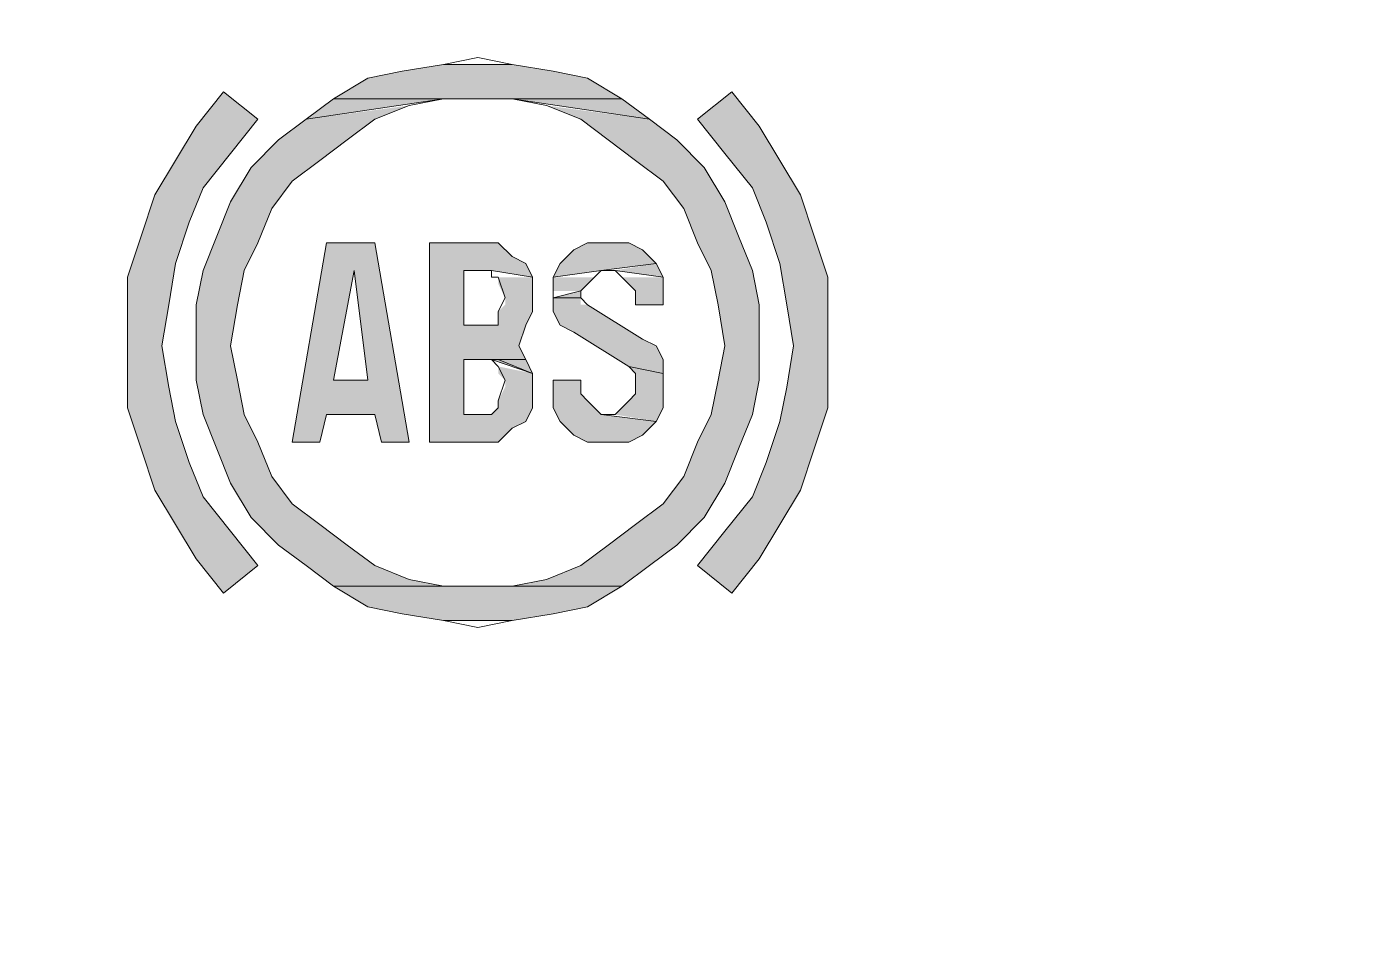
# Model space of a CAD drawing. Extents: x -871 to 2543, y 496 to 1402.
# Drawn here: x -647.57 to -631.47, y 898.94 to 910.02 of the extents above; entities that cross this region are included whole.
import ezdxf

# ---------------------------------------------------------------- set-up
doc = ezdxf.new("R2010")
doc.units = 0
doc.layers.get('0').update_dxf_attribs({"linetype": 'CONTINUOUS', "lineweight": 40})
doc.layers.add('1', color=7, linetype='CONTINUOUS')

msp = doc.modelspace()

# ---------------------------------------------------------------- hatches: boundary and pattern name
h = msp.add_hatch(color=2)
h.dxf.hatch_style = 2
h.paths.add_polyline_path([(-643.0577, 909.4895), (-643.4708, 909.4069), (-641.24, 909.4895)])
h = msp.add_hatch(color=2)
h.dxf.hatch_style = 2
h.paths.add_polyline_path([(-641.24, 909.4895), (-643.4708, 909.4069), (-640.8269, 909.4069)])
h = msp.add_hatch(color=2)
h.dxf.hatch_style = 2
h.paths.add_polyline_path([(-642.562, 909.5721), (-643.0577, 909.4895), (-641.7358, 909.5721)])
h = msp.add_hatch(color=2)
h.dxf.hatch_style = 2
h.paths.add_polyline_path([(-641.7358, 909.5721), (-643.0577, 909.4895), (-641.24, 909.4895)])
h = msp.add_hatch(color=2)
h.dxf.hatch_style = 2
h.paths.add_polyline_path([(-643.4708, 909.4069), (-643.8839, 909.159), (-640.8269, 909.4069)])
h = msp.add_hatch(color=2)
h.dxf.hatch_style = 2
h.paths.add_polyline_path([(-640.8269, 909.4069), (-643.8839, 909.159), (-640.4138, 909.159)])
h = msp.add_hatch(color=2)
h.dxf.hatch_style = 2
h.paths.add_polyline_path([(-645.2058, 909.2417), (-645.5363, 908.8286), (-644.7927, 908.9112)])
h = msp.add_hatch(color=2)
h.dxf.hatch_style = 2
h.paths.add_polyline_path([(-643.8839, 909.159), (-644.2144, 908.9112), (-642.562, 909.159)])
h = msp.add_hatch(color=2)
h.dxf.hatch_style = 2
h.paths.add_polyline_path([(-640.4138, 909.159), (-641.7358, 909.159), (-640.0834, 908.9112)])
h = msp.add_hatch(color=2)
h.dxf.hatch_style = 2
h.paths.add_polyline_path([(-639.0919, 909.2417), (-639.505, 908.9112), (-638.7614, 908.8286)])
h = msp.add_hatch(color=2)
h.dxf.hatch_style = 2
h.paths.add_polyline_path([(-642.9751, 909.0764), (-644.2144, 908.9112), (-643.3882, 908.9112)])
h = msp.add_hatch(color=2)
h.dxf.hatch_style = 2
h.paths.add_polyline_path([(-641.3227, 909.0764), (-640.9096, 908.9112), (-640.0834, 908.9112)])
h = msp.add_hatch(color=2)
h.dxf.hatch_style = 2
h.paths.add_polyline_path([(-645.5363, 908.8286), (-645.7841, 908.4155), (-645.1232, 908.4981)])
h = msp.add_hatch(color=2)
h.dxf.hatch_style = 2
h.paths.add_polyline_path([(-644.7927, 908.9112), (-645.5363, 908.8286), (-645.1232, 908.4981)])
h = msp.add_hatch(color=2)
h.dxf.hatch_style = 2
h.paths.add_polyline_path([(-644.2144, 908.9112), (-644.5448, 908.6633), (-643.3882, 908.9112)])
h = msp.add_hatch(color=2)
h.dxf.hatch_style = 2
h.paths.add_polyline_path([(-643.3882, 908.9112), (-644.5448, 908.6633), (-643.7186, 908.6633)])
h = msp.add_hatch(color=2)
h.dxf.hatch_style = 2
h.paths.add_polyline_path([(-640.0834, 908.9112), (-640.9096, 908.9112), (-639.7529, 908.6633)])
h = msp.add_hatch(color=2)
h.dxf.hatch_style = 2
h.paths.add_polyline_path([(-640.9096, 908.9112), (-640.5791, 908.6633), (-639.7529, 908.6633)])
h = msp.add_hatch(color=2)
h.dxf.hatch_style = 2
h.paths.add_polyline_path([(-639.505, 908.9112), (-639.1745, 908.4981), (-638.7614, 908.8286)])
h = msp.add_hatch(color=2)
h.dxf.hatch_style = 2
h.paths.add_polyline_path([(-638.7614, 908.8286), (-639.1745, 908.4981), (-638.5136, 908.4155)])
h = msp.add_hatch(color=2)
h.dxf.hatch_style = 2
h.paths.add_polyline_path([(-644.5448, 908.6633), (-644.8753, 908.3328), (-644.0491, 908.4155)])
h = msp.add_hatch(color=2)
h.dxf.hatch_style = 2
h.paths.add_polyline_path([(-643.7186, 908.6633), (-644.5448, 908.6633), (-644.0491, 908.4155)])
h = msp.add_hatch(color=2)
h.dxf.hatch_style = 2
h.paths.add_polyline_path([(-640.5791, 908.6633), (-640.2486, 908.4155), (-639.7529, 908.6633)])
h = msp.add_hatch(color=2)
h.dxf.hatch_style = 2
h.paths.add_polyline_path([(-639.7529, 908.6633), (-640.2486, 908.4155), (-639.4224, 908.3328)])
h = msp.add_hatch(color=2)
h.dxf.hatch_style = 2
h.paths.add_polyline_path([(-645.1232, 908.4981), (-645.7841, 908.4155), (-645.4537, 908.085)])
h = msp.add_hatch(color=2)
h.dxf.hatch_style = 2
h.paths.add_polyline_path([(-639.1745, 908.4981), (-638.8441, 908.085), (-638.5136, 908.4155)])
h = msp.add_hatch(color=2)
h.dxf.hatch_style = 2
h.paths.add_polyline_path([(-645.7841, 908.4155), (-646.032, 908.0024), (-645.4537, 908.085)])
h = msp.add_hatch(color=2)
h.dxf.hatch_style = 2
h.paths.add_polyline_path([(-644.8753, 908.3328), (-645.1232, 907.9197), (-644.3796, 908.1676)])
h = msp.add_hatch(color=2)
h.dxf.hatch_style = 2
h.paths.add_polyline_path([(-644.0491, 908.4155), (-644.8753, 908.3328), (-644.3796, 908.1676)])
h = msp.add_hatch(color=2)
h.dxf.hatch_style = 2
h.paths.add_polyline_path([(-640.2486, 908.4155), (-639.9181, 908.1676), (-639.4224, 908.3328)])
h = msp.add_hatch(color=2)
h.dxf.hatch_style = 2
h.paths.add_polyline_path([(-639.4224, 908.3328), (-639.9181, 908.1676), (-639.1745, 907.9197)])
h = msp.add_hatch(color=2)
h.dxf.hatch_style = 2
h.paths.add_polyline_path([(-638.5136, 908.4155), (-638.8441, 908.085), (-638.2657, 908.0024)])
h = msp.add_hatch(color=2)
h.dxf.hatch_style = 2
h.paths.add_polyline_path([(-644.3796, 908.1676), (-645.1232, 907.9197), (-644.6275, 907.8371)])
h = msp.add_hatch(color=2)
h.dxf.hatch_style = 2
h.paths.add_polyline_path([(-639.9181, 908.1676), (-639.6703, 907.8371), (-639.1745, 907.9197)])
h = msp.add_hatch(color=2)
h.dxf.hatch_style = 2
h.paths.add_polyline_path([(-646.032, 908.0024), (-646.1972, 907.5066), (-645.6189, 907.6719)])
h = msp.add_hatch(color=2)
h.dxf.hatch_style = 2
h.paths.add_polyline_path([(-645.4537, 908.085), (-646.032, 908.0024), (-645.6189, 907.6719)])
h = msp.add_hatch(color=2)
h.dxf.hatch_style = 2
h.paths.add_polyline_path([(-638.8441, 908.085), (-638.6788, 907.6719), (-638.2657, 908.0024)])
h = msp.add_hatch(color=2)
h.dxf.hatch_style = 2
h.paths.add_polyline_path([(-638.2657, 908.0024), (-638.6788, 907.6719), (-638.1005, 907.5066)])
h = msp.add_hatch(color=2)
h.dxf.hatch_style = 2
h.paths.add_polyline_path([(-645.1232, 907.9197), (-645.2884, 907.5066), (-644.6275, 907.8371)])
h = msp.add_hatch(color=2)
h.dxf.hatch_style = 2
h.paths.add_polyline_path([(-644.6275, 907.8371), (-645.2884, 907.5066), (-644.7927, 907.424)])
h = msp.add_hatch(color=2)
h.dxf.hatch_style = 2
h.paths.add_polyline_path([(-639.1745, 907.9197), (-639.6703, 907.8371), (-639.0093, 907.5066)])
h = msp.add_hatch(color=2)
h.dxf.hatch_style = 2
h.paths.add_polyline_path([(-639.6703, 907.8371), (-639.505, 907.424), (-639.0093, 907.5066)])
h = msp.add_hatch(color=2)
h.dxf.hatch_style = 2
h.paths.add_polyline_path([(-645.6189, 907.6719), (-646.1972, 907.5066), (-645.7841, 907.1762)])
h = msp.add_hatch(color=2)
h.dxf.hatch_style = 2
h.paths.add_polyline_path([(-638.6788, 907.6719), (-638.5136, 907.1762), (-638.1005, 907.5066)])
h = msp.add_hatch(color=2)
h.dxf.hatch_style = 2
h.paths.add_polyline_path([(-646.1972, 907.5066), (-646.3625, 907.0109), (-645.7841, 907.1762)])
h = msp.add_hatch(color=2)
h.dxf.hatch_style = 2
h.paths.add_polyline_path([(-645.2884, 907.5066), (-645.4537, 907.0935), (-644.7927, 907.424)])
h = msp.add_hatch(color=2)
h.dxf.hatch_style = 2
h.paths.add_polyline_path([(-639.0093, 907.5066), (-639.505, 907.424), (-638.8441, 907.0935)])
h = msp.add_hatch(color=2)
h.dxf.hatch_style = 2
h.paths.add_polyline_path([(-638.1005, 907.5066), (-638.5136, 907.1762), (-637.9352, 907.0109)])
h = msp.add_hatch(color=2)
h.dxf.hatch_style = 2
h.paths.add_polyline_path([(-644.7927, 907.424), (-645.4537, 907.0935), (-644.9579, 907.0935)])
h = msp.add_hatch(color=2)
h.dxf.hatch_style = 2
h.paths.add_polyline_path([(-643.9665, 907.424), (-644.3796, 905.028), (-643.636, 907.0935)])
h = msp.add_hatch(color=2)
h.dxf.hatch_style = 2
h.paths.add_polyline_path([(-643.3882, 907.424), (-643.9665, 907.424), (-643.636, 907.0935)])
h = msp.add_hatch(color=2)
h.dxf.hatch_style = 2
h.paths.add_polyline_path([(-643.3882, 907.424), (-643.636, 907.0935), (-642.9751, 905.028)])
h = msp.add_hatch(color=2)
h.dxf.hatch_style = 2
h.paths.add_polyline_path([(-642.7272, 907.424), (-642.3141, 907.0935), (-641.9836, 907.424)])
h = msp.add_hatch(color=2)
h.dxf.hatch_style = 2
h.paths.add_polyline_path([(-642.7272, 907.424), (-642.7272, 905.028), (-642.3141, 907.0935)])
h = msp.add_hatch(color=2)
h.dxf.hatch_style = 2
h.paths.add_polyline_path([(-641.9836, 907.424), (-642.3141, 907.0935), (-641.901, 907.424)])
h = msp.add_hatch(color=2)
h.dxf.hatch_style = 2
h.paths.add_polyline_path([(-641.901, 907.424), (-642.3141, 907.0935), (-641.7358, 907.2588)])
h = msp.add_hatch(color=2)
h.dxf.hatch_style = 2
h.paths.add_polyline_path([(-640.9922, 907.3414), (-641.1574, 907.1762), (-640.0007, 907.1762)])
h = msp.add_hatch(color=2)
h.dxf.hatch_style = 2
h.paths.add_polyline_path([(-640.8269, 907.424), (-640.9922, 907.3414), (-640.166, 907.3414)])
h = msp.add_hatch(color=2)
h.dxf.hatch_style = 2
h.paths.add_polyline_path([(-640.166, 907.3414), (-640.9922, 907.3414), (-640.0007, 907.1762)])
h = msp.add_hatch(color=2)
h.dxf.hatch_style = 2
h.paths.add_polyline_path([(-640.3312, 907.424), (-640.8269, 907.424), (-640.166, 907.3414)])
h = msp.add_hatch(color=2)
h.dxf.hatch_style = 2
h.paths.add_polyline_path([(-639.505, 907.424), (-639.3398, 907.0935), (-638.8441, 907.0935)])
h = msp.add_hatch(color=2)
h.dxf.hatch_style = 2
h.paths.add_polyline_path([(-641.7358, 907.2588), (-642.3141, 907.0935), (-641.9836, 907.0935)])
h = msp.add_hatch(color=2)
h.dxf.hatch_style = 2
h.paths.add_polyline_path([(-641.7358, 907.2588), (-641.9836, 907.0935), (-641.5705, 907.1762)])
h = msp.add_hatch(color=2)
h.dxf.hatch_style = 2
h.paths.add_polyline_path([(-645.7841, 907.1762), (-646.3625, 907.0109), (-645.8668, 906.6804)])
h = msp.add_hatch(color=2)
h.dxf.hatch_style = 2
h.paths.add_polyline_path([(-645.4537, 907.0935), (-645.5363, 906.6804), (-644.9579, 907.0935)])
h = msp.add_hatch(color=2)
h.dxf.hatch_style = 2
h.paths.add_polyline_path([(-644.9579, 907.0935), (-645.5363, 906.6804), (-645.0406, 906.6804)])
h = msp.add_hatch(color=2)
h.dxf.hatch_style = 2
h.paths.add_polyline_path([(-643.636, 907.0935), (-644.3796, 905.028), (-643.8839, 905.7716)])
h = msp.add_hatch(color=2)
h.dxf.hatch_style = 2
h.paths.add_polyline_path([(-643.636, 907.0935), (-643.4708, 905.7716), (-642.9751, 905.028)])
h = msp.add_hatch(color=2)
h.dxf.hatch_style = 2
h.paths.add_polyline_path([(-642.3141, 907.0935), (-642.7272, 905.028), (-642.3141, 906.4326)])
h = msp.add_hatch(color=2)
h.dxf.hatch_style = 2
h.paths.add_polyline_path([(-641.5705, 907.1762), (-641.9836, 907.0935), (-641.4879, 907.0109)])
h = msp.add_hatch(color=2)
h.dxf.hatch_style = 2
h.paths.add_polyline_path([(-641.1574, 907.1762), (-641.24, 907.0109), (-640.6617, 907.0935)])
h = msp.add_hatch(color=2)
h.dxf.hatch_style = 2
h.paths.add_polyline_path([(-640.0007, 907.1762), (-641.1574, 907.1762), (-640.6617, 907.0935)])
h = msp.add_hatch(color=2)
h.dxf.hatch_style = 2
h.paths.add_polyline_path([(-640.0007, 907.1762), (-640.4965, 907.0935), (-639.9181, 907.0109)])
h = msp.add_hatch(color=2)
h.dxf.hatch_style = 2
h.paths.add_polyline_path([(-638.8441, 907.0935), (-639.3398, 907.0935), (-638.7614, 906.6804)])
h = msp.add_hatch(color=2)
h.dxf.hatch_style = 2
h.paths.add_polyline_path([(-639.3398, 907.0935), (-639.2572, 906.6804), (-638.7614, 906.6804)])
h = msp.add_hatch(color=2)
h.dxf.hatch_style = 2
h.paths.add_polyline_path([(-638.5136, 907.1762), (-638.431, 906.6804), (-637.9352, 907.0109)])
h = msp.add_hatch(color=2)
h.dxf.hatch_style = 2
h.paths.add_polyline_path([(-646.3625, 907.0109), (-646.3625, 906.5152), (-645.8668, 906.6804)])
h = msp.add_hatch(color=2)
h.dxf.hatch_style = 2
h.paths.add_polyline_path([(-641.9836, 907.0109), (-641.901, 907.0109), (-641.4879, 907.0109)])
h = msp.add_hatch(color=2)
h.dxf.hatch_style = 2
h.paths.add_polyline_path([(-641.4879, 907.0109), (-641.901, 907.0109), (-641.4879, 906.7631)])
h = msp.add_hatch(color=2)
h.dxf.hatch_style = 2
h.paths.add_polyline_path([(-641.901, 907.0109), (-641.901, 906.9283), (-641.4879, 906.7631)])
h = msp.add_hatch(color=2)
h.dxf.hatch_style = 2
h.paths.add_polyline_path([(-641.901, 906.9283), (-641.8184, 906.7631), (-641.4879, 906.7631)])
h = msp.add_hatch(color=2)
h.dxf.hatch_style = 2
h.paths.add_polyline_path([(-640.7443, 907.0109), (-641.24, 907.0109), (-640.8269, 906.9283)])
h = msp.add_hatch(color=2)
h.dxf.hatch_style = 2
h.paths.add_polyline_path([(-641.24, 907.0109), (-641.24, 906.8457), (-640.8269, 906.9283)])
h = msp.add_hatch(color=2)
h.dxf.hatch_style = 2
h.paths.add_polyline_path([(-640.8269, 906.9283), (-641.24, 906.8457), (-640.9096, 906.8457)])
h = msp.add_hatch(color=2)
h.dxf.hatch_style = 2
h.paths.add_polyline_path([(-640.4138, 907.0109), (-640.3312, 906.9283), (-639.9181, 907.0109)])
h = msp.add_hatch(color=2)
h.dxf.hatch_style = 2
h.paths.add_polyline_path([(-639.9181, 907.0109), (-640.3312, 906.9283), (-639.9181, 906.8457)])
h = msp.add_hatch(color=2)
h.dxf.hatch_style = 2
h.paths.add_polyline_path([(-640.3312, 906.9283), (-640.2486, 906.8457), (-639.9181, 906.8457)])
h = msp.add_hatch(color=2)
h.dxf.hatch_style = 2
h.paths.add_polyline_path([(-637.9352, 907.0109), (-638.431, 906.6804), (-637.9352, 906.5152)])
h = msp.add_hatch(color=2)
h.dxf.hatch_style = 2
h.paths.add_polyline_path([(-641.4879, 906.7631), (-641.8184, 906.7631), (-641.4879, 906.5978)])
h = msp.add_hatch(color=2)
h.dxf.hatch_style = 2
h.paths.add_polyline_path([(-641.8184, 906.7631), (-641.8184, 906.6804), (-641.4879, 906.5978)])
h = msp.add_hatch(color=2)
h.dxf.hatch_style = 2
h.paths.add_polyline_path([(-640.9096, 906.8457), (-641.24, 906.7631), (-640.9096, 906.7631)])
h = msp.add_hatch(color=2)
h.dxf.hatch_style = 2
h.paths.add_polyline_path([(-641.24, 906.7631), (-641.24, 906.5978), (-640.9096, 906.7631)])
h = msp.add_hatch(color=2)
h.dxf.hatch_style = 2
h.paths.add_polyline_path([(-640.9096, 906.7631), (-641.24, 906.5978), (-640.9096, 906.6804)])
h = msp.add_hatch(color=2)
h.dxf.hatch_style = 2
h.paths.add_polyline_path([(-640.2486, 906.8457), (-640.2486, 906.6804), (-639.9181, 906.8457)])
h = msp.add_hatch(color=2)
h.dxf.hatch_style = 2
h.paths.add_polyline_path([(-639.9181, 906.8457), (-640.2486, 906.6804), (-639.9181, 906.6804)])
h = msp.add_hatch(color=2)
h.dxf.hatch_style = 2
h.paths.add_polyline_path([(-645.8668, 906.6804), (-646.3625, 906.5152), (-645.9494, 906.1847)])
h = msp.add_hatch(color=2)
h.dxf.hatch_style = 2
h.paths.add_polyline_path([(-645.5363, 906.6804), (-645.5363, 906.1847), (-645.0406, 906.6804)])
h = msp.add_hatch(color=2)
h.dxf.hatch_style = 2
h.paths.add_polyline_path([(-645.0406, 906.6804), (-645.5363, 906.1847), (-645.1232, 906.1847)])
h = msp.add_hatch(color=2)
h.dxf.hatch_style = 2
h.paths.add_polyline_path([(-641.8184, 906.6804), (-641.901, 906.5978), (-641.4879, 906.5978)])
h = msp.add_hatch(color=2)
h.dxf.hatch_style = 2
h.paths.add_polyline_path([(-641.4879, 906.5978), (-641.901, 906.5978), (-641.5705, 906.4326)])
h = msp.add_hatch(color=2)
h.dxf.hatch_style = 2
h.paths.add_polyline_path([(-641.901, 906.5978), (-641.901, 906.4326), (-641.5705, 906.4326)])
h = msp.add_hatch(color=2)
h.dxf.hatch_style = 2
h.paths.add_polyline_path([(-640.9096, 906.6804), (-641.24, 906.5978), (-640.8269, 906.6804)])
h = msp.add_hatch(color=2)
h.dxf.hatch_style = 2
h.paths.add_polyline_path([(-640.8269, 906.6804), (-641.24, 906.5978), (-640.166, 906.2673)])
h = msp.add_hatch(color=2)
h.dxf.hatch_style = 2
h.paths.add_polyline_path([(-641.24, 906.5978), (-641.1574, 906.4326), (-640.166, 906.2673)])
h = msp.add_hatch(color=2)
h.dxf.hatch_style = 2
h.paths.add_polyline_path([(-638.7614, 906.6804), (-639.2572, 906.6804), (-638.7614, 906.1847)])
h = msp.add_hatch(color=2)
h.dxf.hatch_style = 2
h.paths.add_polyline_path([(-639.2572, 906.6804), (-639.1745, 906.1847), (-638.7614, 906.1847)])
h = msp.add_hatch(color=2)
h.dxf.hatch_style = 2
h.paths.add_polyline_path([(-638.431, 906.6804), (-638.3483, 906.1847), (-637.9352, 906.5152)])
h = msp.add_hatch(color=2)
h.dxf.hatch_style = 2
h.paths.add_polyline_path([(-646.3625, 906.5152), (-646.3625, 905.9369), (-645.9494, 906.1847)])
h = msp.add_hatch(color=2)
h.dxf.hatch_style = 2
h.paths.add_polyline_path([(-642.3141, 906.4326), (-642.7272, 905.028), (-642.3141, 906.0195)])
h = msp.add_hatch(color=2)
h.dxf.hatch_style = 2
h.paths.add_polyline_path([(-642.3141, 906.0195), (-641.9836, 906.4326), (-642.3141, 906.4326)])
h = msp.add_hatch(color=2)
h.dxf.hatch_style = 2
h.paths.add_polyline_path([(-641.9836, 906.4326), (-642.3141, 906.0195), (-641.5705, 906.4326)])
h = msp.add_hatch(color=2)
h.dxf.hatch_style = 2
h.paths.add_polyline_path([(-641.5705, 906.4326), (-642.3141, 906.0195), (-641.6531, 906.1847)])
h = msp.add_hatch(color=2)
h.dxf.hatch_style = 2
h.paths.add_polyline_path([(-641.901, 906.4326), (-641.9836, 906.4326), (-641.5705, 906.4326)])
h = msp.add_hatch(color=2)
h.dxf.hatch_style = 2
h.paths.add_polyline_path([(-641.1574, 906.4326), (-640.9922, 906.35), (-640.166, 906.2673)])
h = msp.add_hatch(color=2)
h.dxf.hatch_style = 2
h.paths.add_polyline_path([(-637.9352, 906.5152), (-638.3483, 906.1847), (-637.9352, 905.9369)])
h = msp.add_hatch(color=2)
h.dxf.hatch_style = 2
h.paths.add_polyline_path([(-640.9922, 906.35), (-640.3312, 905.9369), (-640.166, 906.2673)])
h = msp.add_hatch(color=2)
h.dxf.hatch_style = 2
h.paths.add_polyline_path([(-640.166, 906.2673), (-640.3312, 905.9369), (-640.0007, 906.1847)])
h = msp.add_hatch(color=2)
h.dxf.hatch_style = 2
h.paths.add_polyline_path([(-645.9494, 906.1847), (-646.3625, 905.9369), (-645.8668, 905.689)])
h = msp.add_hatch(color=2)
h.dxf.hatch_style = 2
h.paths.add_polyline_path([(-645.5363, 906.1847), (-645.5363, 905.7716), (-645.1232, 906.1847)])
h = msp.add_hatch(color=2)
h.dxf.hatch_style = 2
h.paths.add_polyline_path([(-645.1232, 906.1847), (-645.5363, 905.7716), (-645.0406, 905.7716)])
h = msp.add_hatch(color=2)
h.dxf.hatch_style = 2
h.paths.add_polyline_path([(-641.6531, 906.1847), (-642.3141, 906.0195), (-641.5705, 906.0195)])
h = msp.add_hatch(color=2)
h.dxf.hatch_style = 2
h.paths.add_polyline_path([(-640.0007, 906.1847), (-640.3312, 905.9369), (-639.9181, 906.0195)])
h = msp.add_hatch(color=2)
h.dxf.hatch_style = 2
h.paths.add_polyline_path([(-639.1745, 906.1847), (-639.2572, 905.7716), (-638.7614, 906.1847)])
h = msp.add_hatch(color=2)
h.dxf.hatch_style = 2
h.paths.add_polyline_path([(-638.7614, 906.1847), (-639.2572, 905.7716), (-638.7614, 905.7716)])
h = msp.add_hatch(color=2)
h.dxf.hatch_style = 2
h.paths.add_polyline_path([(-638.3483, 906.1847), (-638.431, 905.689), (-637.9352, 905.9369)])
h = msp.add_hatch(color=2)
h.dxf.hatch_style = 2
h.paths.add_polyline_path([(-646.3625, 905.9369), (-646.3625, 905.4411), (-645.8668, 905.689)])
h = msp.add_hatch(color=2)
h.dxf.hatch_style = 2
h.paths.add_polyline_path([(-642.3141, 906.0195), (-642.7272, 905.028), (-642.3141, 905.3585)])
h = msp.add_hatch(color=2)
h.dxf.hatch_style = 2
h.paths.add_polyline_path([(-641.5705, 906.0195), (-641.9836, 906.0195), (-641.4879, 905.8542)])
h = msp.add_hatch(color=2)
h.dxf.hatch_style = 2
h.paths.add_polyline_path([(-641.901, 905.9369), (-641.901, 905.8542), (-641.4879, 905.8542)])
h = msp.add_hatch(color=2)
h.dxf.hatch_style = 2
h.paths.add_polyline_path([(-639.9181, 906.0195), (-640.3312, 905.9369), (-639.9181, 905.8542)])
h = msp.add_hatch(color=2)
h.dxf.hatch_style = 2
h.paths.add_polyline_path([(-640.3312, 905.9369), (-640.2486, 905.8542), (-639.9181, 905.8542)])
h = msp.add_hatch(color=2)
h.dxf.hatch_style = 2
h.paths.add_polyline_path([(-637.9352, 905.9369), (-638.431, 905.689), (-637.9352, 905.4411)])
h = msp.add_hatch(color=2)
h.dxf.hatch_style = 2
h.paths.add_polyline_path([(-645.0406, 905.7716), (-645.5363, 905.7716), (-644.9579, 905.3585)])
h = msp.add_hatch(color=2)
h.dxf.hatch_style = 2
h.paths.add_polyline_path([(-645.5363, 905.7716), (-645.4537, 905.3585), (-644.9579, 905.3585)])
h = msp.add_hatch(color=2)
h.dxf.hatch_style = 2
h.paths.add_polyline_path([(-643.8839, 905.7716), (-644.3796, 905.028), (-643.9665, 905.3585)])
h = msp.add_hatch(color=2)
h.dxf.hatch_style = 2
h.paths.add_polyline_path([(-643.4708, 905.7716), (-643.9665, 905.3585), (-643.3882, 905.3585)])
h = msp.add_hatch(color=2)
h.dxf.hatch_style = 2
h.paths.add_polyline_path([(-643.9665, 905.3585), (-643.4708, 905.7716), (-643.8839, 905.7716)])
h = msp.add_hatch(color=2)
h.dxf.hatch_style = 2
h.paths.add_polyline_path([(-643.4708, 905.7716), (-643.3882, 905.3585), (-642.9751, 905.028)])
h = msp.add_hatch(color=2)
h.dxf.hatch_style = 2
h.paths.add_polyline_path([(-641.901, 905.8542), (-641.8184, 905.7716), (-641.4879, 905.8542)])
h = msp.add_hatch(color=2)
h.dxf.hatch_style = 2
h.paths.add_polyline_path([(-641.4879, 905.8542), (-641.8184, 905.7716), (-641.4879, 905.689)])
h = msp.add_hatch(color=2)
h.dxf.hatch_style = 2
h.paths.add_polyline_path([(-641.8184, 905.7716), (-641.8184, 905.689), (-641.4879, 905.689)])
h = msp.add_hatch(color=2)
h.dxf.hatch_style = 2
h.paths.add_polyline_path([(-640.9096, 905.7716), (-641.24, 905.6064), (-640.9096, 905.6064)])
h = msp.add_hatch(color=2)
h.dxf.hatch_style = 2
h.paths.add_polyline_path([(-641.24, 905.6064), (-640.9096, 905.7716), (-641.24, 905.7716)])
h = msp.add_hatch(color=2)
h.dxf.hatch_style = 2
h.paths.add_polyline_path([(-640.2486, 905.8542), (-640.2486, 905.6064), (-639.9181, 905.8542)])
h = msp.add_hatch(color=2)
h.dxf.hatch_style = 2
h.paths.add_polyline_path([(-639.9181, 905.8542), (-640.2486, 905.6064), (-639.9181, 905.6064)])
h = msp.add_hatch(color=2)
h.dxf.hatch_style = 2
h.paths.add_polyline_path([(-639.2572, 905.7716), (-639.3398, 905.3585), (-638.7614, 905.7716)])
h = msp.add_hatch(color=2)
h.dxf.hatch_style = 2
h.paths.add_polyline_path([(-638.7614, 905.7716), (-639.3398, 905.3585), (-638.8441, 905.3585)])
h = msp.add_hatch(color=2)
h.dxf.hatch_style = 2
h.paths.add_polyline_path([(-645.8668, 905.689), (-646.3625, 905.4411), (-645.7841, 905.2759)])
h = msp.add_hatch(color=2)
h.dxf.hatch_style = 2
h.paths.add_polyline_path([(-641.8184, 905.689), (-641.901, 905.5238), (-641.4879, 905.689)])
h = msp.add_hatch(color=2)
h.dxf.hatch_style = 2
h.paths.add_polyline_path([(-641.4879, 905.689), (-641.901, 905.5238), (-641.4879, 905.4411)])
h = msp.add_hatch(color=2)
h.dxf.hatch_style = 2
h.paths.add_polyline_path([(-641.24, 905.6064), (-641.24, 905.4411), (-640.9096, 905.6064)])
h = msp.add_hatch(color=2)
h.dxf.hatch_style = 2
h.paths.add_polyline_path([(-640.9096, 905.6064), (-641.24, 905.4411), (-640.8269, 905.5238)])
h = msp.add_hatch(color=2)
h.dxf.hatch_style = 2
h.paths.add_polyline_path([(-640.2486, 905.6064), (-640.3312, 905.5238), (-639.9181, 905.6064)])
h = msp.add_hatch(color=2)
h.dxf.hatch_style = 2
h.paths.add_polyline_path([(-639.9181, 905.6064), (-640.3312, 905.5238), (-639.9181, 905.4411)])
h = msp.add_hatch(color=2)
h.dxf.hatch_style = 2
h.paths.add_polyline_path([(-638.431, 905.689), (-638.5136, 905.2759), (-637.9352, 905.4411)])
h = msp.add_hatch(color=2)
h.dxf.hatch_style = 2
h.paths.add_polyline_path([(-646.3625, 905.4411), (-646.1972, 904.9454), (-645.7841, 905.2759)])
h = msp.add_hatch(color=2)
h.dxf.hatch_style = 2
h.paths.add_polyline_path([(-641.901, 905.4411), (-641.9836, 905.3585), (-641.5705, 905.2759)])
h = msp.add_hatch(color=2)
h.dxf.hatch_style = 2
h.paths.add_polyline_path([(-641.901, 905.5238), (-641.901, 905.4411), (-641.4879, 905.4411)])
h = msp.add_hatch(color=2)
h.dxf.hatch_style = 2
h.paths.add_polyline_path([(-641.4879, 905.4411), (-641.901, 905.4411), (-641.5705, 905.2759)])
h = msp.add_hatch(color=2)
h.dxf.hatch_style = 2
h.paths.add_polyline_path([(-640.8269, 905.5238), (-641.24, 905.4411), (-640.7443, 905.4411)])
h = msp.add_hatch(color=2)
h.dxf.hatch_style = 2
h.paths.add_polyline_path([(-641.24, 905.4411), (-641.1574, 905.2759), (-640.7443, 905.4411)])
h = msp.add_hatch(color=2)
h.dxf.hatch_style = 2
h.paths.add_polyline_path([(-640.7443, 905.4411), (-641.1574, 905.2759), (-640.6617, 905.3585)])
h = msp.add_hatch(color=2)
h.dxf.hatch_style = 2
h.paths.add_polyline_path([(-640.4138, 905.4411), (-640.4965, 905.3585), (-640.0007, 905.2759)])
h = msp.add_hatch(color=2)
h.dxf.hatch_style = 2
h.paths.add_polyline_path([(-640.3312, 905.5238), (-640.4138, 905.4411), (-639.9181, 905.4411)])
h = msp.add_hatch(color=2)
h.dxf.hatch_style = 2
h.paths.add_polyline_path([(-639.9181, 905.4411), (-640.4138, 905.4411), (-640.0007, 905.2759)])
h = msp.add_hatch(color=2)
h.dxf.hatch_style = 2
h.paths.add_polyline_path([(-637.9352, 905.4411), (-638.5136, 905.2759), (-638.1005, 904.9454)])
h = msp.add_hatch(color=2)
h.dxf.hatch_style = 2
h.paths.add_polyline_path([(-645.7841, 905.2759), (-646.1972, 904.9454), (-645.6189, 904.7802)])
h = msp.add_hatch(color=2)
h.dxf.hatch_style = 2
h.paths.add_polyline_path([(-644.9579, 905.3585), (-645.4537, 905.3585), (-644.7927, 905.028)])
h = msp.add_hatch(color=2)
h.dxf.hatch_style = 2
h.paths.add_polyline_path([(-645.4537, 905.3585), (-645.2884, 904.9454), (-644.7927, 905.028)])
h = msp.add_hatch(color=2)
h.dxf.hatch_style = 2
h.paths.add_polyline_path([(-643.9665, 905.3585), (-644.3796, 905.028), (-644.0491, 905.028)])
h = msp.add_hatch(color=2)
h.dxf.hatch_style = 2
h.paths.add_polyline_path([(-643.3882, 905.3585), (-643.3055, 905.028), (-642.9751, 905.028)])
h = msp.add_hatch(color=2)
h.dxf.hatch_style = 2
h.paths.add_polyline_path([(-642.7272, 905.028), (-641.9836, 905.3585), (-642.3141, 905.3585)])
h = msp.add_hatch(color=2)
h.dxf.hatch_style = 2
h.paths.add_polyline_path([(-641.9836, 905.3585), (-642.7272, 905.028), (-641.5705, 905.2759)])
h = msp.add_hatch(color=2)
h.dxf.hatch_style = 2
h.paths.add_polyline_path([(-641.5705, 905.2759), (-642.7272, 905.028), (-641.7358, 905.1933)])
h = msp.add_hatch(color=2)
h.dxf.hatch_style = 2
h.paths.add_polyline_path([(-640.6617, 905.3585), (-641.1574, 905.2759), (-640.0007, 905.2759)])
h = msp.add_hatch(color=2)
h.dxf.hatch_style = 2
h.paths.add_polyline_path([(-641.1574, 905.2759), (-640.9922, 905.1107), (-640.0007, 905.2759)])
h = msp.add_hatch(color=2)
h.dxf.hatch_style = 2
h.paths.add_polyline_path([(-640.0007, 905.2759), (-640.9922, 905.1107), (-640.166, 905.1107)])
h = msp.add_hatch(color=2)
h.dxf.hatch_style = 2
h.paths.add_polyline_path([(-639.3398, 905.3585), (-639.505, 905.028), (-638.8441, 905.3585)])
h = msp.add_hatch(color=2)
h.dxf.hatch_style = 2
h.paths.add_polyline_path([(-638.8441, 905.3585), (-639.505, 905.028), (-639.0093, 904.9454)])
h = msp.add_hatch(color=2)
h.dxf.hatch_style = 2
h.paths.add_polyline_path([(-638.5136, 905.2759), (-638.6788, 904.7802), (-638.1005, 904.9454)])
h = msp.add_hatch(color=2)
h.dxf.hatch_style = 2
h.paths.add_polyline_path([(-641.7358, 905.1933), (-642.7272, 905.028), (-641.901, 905.028)])
h = msp.add_hatch(color=2)
h.dxf.hatch_style = 2
h.paths.add_polyline_path([(-640.9922, 905.1107), (-640.8269, 905.028), (-640.166, 905.1107)])
h = msp.add_hatch(color=2)
h.dxf.hatch_style = 2
h.paths.add_polyline_path([(-640.166, 905.1107), (-640.8269, 905.028), (-640.3312, 905.028)])
h = msp.add_hatch(color=2)
h.dxf.hatch_style = 2
h.paths.add_polyline_path([(-646.1972, 904.9454), (-646.032, 904.4497), (-645.6189, 904.7802)])
h = msp.add_hatch(color=2)
h.dxf.hatch_style = 2
h.paths.add_polyline_path([(-644.7927, 905.028), (-645.2884, 904.9454), (-644.6275, 904.6149)])
h = msp.add_hatch(color=2)
h.dxf.hatch_style = 2
h.paths.add_polyline_path([(-645.2884, 904.9454), (-645.1232, 904.5323), (-644.6275, 904.6149)])
h = msp.add_hatch(color=2)
h.dxf.hatch_style = 2
h.paths.add_polyline_path([(-639.505, 905.028), (-639.6703, 904.6149), (-639.0093, 904.9454)])
h = msp.add_hatch(color=2)
h.dxf.hatch_style = 2
h.paths.add_polyline_path([(-639.0093, 904.9454), (-639.6703, 904.6149), (-639.1745, 904.5323)])
h = msp.add_hatch(color=2)
h.dxf.hatch_style = 2
h.paths.add_polyline_path([(-638.1005, 904.9454), (-638.6788, 904.7802), (-638.2657, 904.4497)])
h = msp.add_hatch(color=2)
h.dxf.hatch_style = 2
h.paths.add_polyline_path([(-645.6189, 904.7802), (-646.032, 904.4497), (-645.4537, 904.3671)])
h = msp.add_hatch(color=2)
h.dxf.hatch_style = 2
h.paths.add_polyline_path([(-638.6788, 904.7802), (-638.8441, 904.3671), (-638.2657, 904.4497)])
h = msp.add_hatch(color=2)
h.dxf.hatch_style = 2
h.paths.add_polyline_path([(-644.6275, 904.6149), (-645.1232, 904.5323), (-644.3796, 904.2845)])
h = msp.add_hatch(color=2)
h.dxf.hatch_style = 2
h.paths.add_polyline_path([(-639.6703, 904.6149), (-639.9181, 904.2845), (-639.1745, 904.5323)])
h = msp.add_hatch(color=2)
h.dxf.hatch_style = 2
h.paths.add_polyline_path([(-646.032, 904.4497), (-645.7841, 904.0366), (-645.4537, 904.3671)])
h = msp.add_hatch(color=2)
h.dxf.hatch_style = 2
h.paths.add_polyline_path([(-645.1232, 904.5323), (-644.8753, 904.1192), (-644.3796, 904.2845)])
h = msp.add_hatch(color=2)
h.dxf.hatch_style = 2
h.paths.add_polyline_path([(-639.1745, 904.5323), (-639.9181, 904.2845), (-639.4224, 904.1192)])
h = msp.add_hatch(color=2)
h.dxf.hatch_style = 2
h.paths.add_polyline_path([(-638.2657, 904.4497), (-638.8441, 904.3671), (-638.5136, 904.0366)])
h = msp.add_hatch(color=2)
h.dxf.hatch_style = 2
h.paths.add_polyline_path([(-645.4537, 904.3671), (-645.7841, 904.0366), (-645.1232, 903.954)])
h = msp.add_hatch(color=2)
h.dxf.hatch_style = 2
h.paths.add_polyline_path([(-644.3796, 904.2845), (-644.8753, 904.1192), (-644.0491, 904.0366)])
h = msp.add_hatch(color=2)
h.dxf.hatch_style = 2
h.paths.add_polyline_path([(-639.9181, 904.2845), (-640.2486, 904.0366), (-639.4224, 904.1192)])
h = msp.add_hatch(color=2)
h.dxf.hatch_style = 2
h.paths.add_polyline_path([(-638.8441, 904.3671), (-639.1745, 903.954), (-638.5136, 904.0366)])
h = msp.add_hatch(color=2)
h.dxf.hatch_style = 2
h.paths.add_polyline_path([(-644.8753, 904.1192), (-644.5448, 903.7887), (-644.0491, 904.0366)])
h = msp.add_hatch(color=2)
h.dxf.hatch_style = 2
h.paths.add_polyline_path([(-639.4224, 904.1192), (-640.2486, 904.0366), (-639.7529, 903.7887)])
h = msp.add_hatch(color=2)
h.dxf.hatch_style = 2
h.paths.add_polyline_path([(-645.7841, 904.0366), (-645.5363, 903.6235), (-645.1232, 903.954)])
h = msp.add_hatch(color=2)
h.dxf.hatch_style = 2
h.paths.add_polyline_path([(-644.0491, 904.0366), (-644.5448, 903.7887), (-643.7186, 903.7887)])
h = msp.add_hatch(color=2)
h.dxf.hatch_style = 2
h.paths.add_polyline_path([(-640.2486, 904.0366), (-640.5791, 903.7887), (-639.7529, 903.7887)])
h = msp.add_hatch(color=2)
h.dxf.hatch_style = 2
h.paths.add_polyline_path([(-638.5136, 904.0366), (-639.1745, 903.954), (-638.7614, 903.6235)])
h = msp.add_hatch(color=2)
h.dxf.hatch_style = 2
h.paths.add_polyline_path([(-645.1232, 903.954), (-645.5363, 903.6235), (-644.7927, 903.5409)])
h = msp.add_hatch(color=2)
h.dxf.hatch_style = 2
h.paths.add_polyline_path([(-639.1745, 903.954), (-639.505, 903.5409), (-638.7614, 903.6235)])
h = msp.add_hatch(color=2)
h.dxf.hatch_style = 2
h.paths.add_polyline_path([(-644.5448, 903.7887), (-644.2144, 903.5409), (-643.7186, 903.7887)])
h = msp.add_hatch(color=2)
h.dxf.hatch_style = 2
h.paths.add_polyline_path([(-643.7186, 903.7887), (-644.2144, 903.5409), (-643.3882, 903.5409)])
h = msp.add_hatch(color=2)
h.dxf.hatch_style = 2
h.paths.add_polyline_path([(-640.5791, 903.7887), (-640.9096, 903.5409), (-640.0834, 903.5409)])
h = msp.add_hatch(color=2)
h.dxf.hatch_style = 2
h.paths.add_polyline_path([(-639.7529, 903.7887), (-640.5791, 903.7887), (-640.0834, 903.5409)])
h = msp.add_hatch(color=2)
h.dxf.hatch_style = 2
h.paths.add_polyline_path([(-645.5363, 903.6235), (-645.2058, 903.2104), (-644.7927, 903.5409)])
h = msp.add_hatch(color=2)
h.dxf.hatch_style = 2
h.paths.add_polyline_path([(-643.3882, 903.5409), (-644.2144, 903.5409), (-642.9751, 903.3756)])
h = msp.add_hatch(color=2)
h.dxf.hatch_style = 2
h.paths.add_polyline_path([(-644.2144, 903.5409), (-643.8839, 903.293), (-642.9751, 903.3756)])
h = msp.add_hatch(color=2)
h.dxf.hatch_style = 2
h.paths.add_polyline_path([(-640.9096, 903.5409), (-641.3227, 903.3756), (-640.0834, 903.5409)])
h = msp.add_hatch(color=2)
h.dxf.hatch_style = 2
h.paths.add_polyline_path([(-640.0834, 903.5409), (-641.3227, 903.3756), (-640.4138, 903.293)])
h = msp.add_hatch(color=2)
h.dxf.hatch_style = 2
h.paths.add_polyline_path([(-638.7614, 903.6235), (-639.505, 903.5409), (-639.0919, 903.2104)])
h = msp.add_hatch(color=2)
h.dxf.hatch_style = 2
h.paths.add_polyline_path([(-642.9751, 903.3756), (-643.8839, 903.293), (-642.562, 903.293)])
h = msp.add_hatch(color=2)
h.dxf.hatch_style = 2
h.paths.add_polyline_path([(-641.3227, 903.3756), (-641.7358, 903.293), (-640.4138, 903.293)])
h = msp.add_hatch(color=2)
h.dxf.hatch_style = 2
h.paths.add_polyline_path([(-643.8839, 903.293), (-643.4708, 903.0452), (-640.4138, 903.293)])
h = msp.add_hatch(color=2)
h.dxf.hatch_style = 2
h.paths.add_polyline_path([(-640.4138, 903.293), (-643.4708, 903.0452), (-640.8269, 903.0452)])
h = msp.add_hatch(color=2)
h.dxf.hatch_style = 2
h.paths.add_polyline_path([(-643.4708, 903.0452), (-643.0577, 902.9625), (-640.8269, 903.0452)])
h = msp.add_hatch(color=2)
h.dxf.hatch_style = 2
h.paths.add_polyline_path([(-640.8269, 903.0452), (-643.0577, 902.9625), (-641.24, 902.9625)])
h = msp.add_hatch(color=2)
h.dxf.hatch_style = 2
h.paths.add_polyline_path([(-643.0577, 902.9625), (-642.562, 902.8799), (-641.24, 902.9625)])
h = msp.add_hatch(color=2)
h.dxf.hatch_style = 2
h.paths.add_polyline_path([(-641.24, 902.9625), (-642.562, 902.8799), (-641.7358, 902.8799)])

# ---------------------------------------------------------------- linework, layer by layer
at = {"color": 7, "linetype": 'Continuous', "lineweight": 15}
for points, knots in [([(-700.7926, 863.5396), (-700.7759, 863.5113), (-702.9528, 866.3463), (-705.6625, 870.9707), (-707.9262, 875.7953), (-709.6911, 880.7952), (-710.9578, 885.9085), (-711.7224, 891.1039), (-711.9837, 896.3247), (-711.7455, 901.5153), (-711.0193, 906.6341), (-709.8175, 911.6423), (-708.1528, 916.5009), (-706.0463, 921.1644), (-703.5155, 925.6062), (-700.5746, 929.7973), (-697.2445, 933.7025), (-693.5482, 937.2903), (-689.5086, 940.5285), (-685.1496, 943.3858), (-680.5055, 945.8294), (-675.6114, 947.8276), (-670.5165, 949.3486), (-665.2724, 950.3698), (-659.9315, 950.8737), (-654.5698, 950.8481), (-649.2486, 950.2978), (-644.0267, 949.2342), (-638.9599, 947.6732), (-634.1026, 945.6434), (-629.5052, 943.1797), (-625.1849, 940.3026), (-621.1768, 937.0451), (-617.5144, 933.4426), (-614.2179, 929.5252), (-611.3066, 925.3226), (-608.8015, 920.8629), (-606.7245, 916.185), (-605.0909, 911.3202), (-603.918, 906.299), (-603.2237, 901.1676), (-603.0191, 895.9684), (-603.3142, 890.7442), (-604.1152, 885.5482), (-605.4193, 880.4315), (-607.2208, 875.4458), (-609.5065, 870.6406), (-612.2639, 866.0775), (-615.3051, 861.946), (-617.5925, 859.4987), (-618.6716, 858.3591)], [0, 0, 0, 0, 0.02089594, 0.0418145, 0.06274876, 0.0835253, 0.1043138, 0.12510879, 0.1459778, 0.16679745, 0.18754326, 0.20841453, 0.22927935, 0.25008401, 0.27089226, 0.29177351, 0.31265373, 0.3334892, 0.35437582, 0.37525099, 0.39610884, 0.41698079, 0.43785933, 0.45865939, 0.47949257, 0.50040758, 0.52110048, 0.54188215, 0.56278747, 0.58350567, 0.60426952, 0.62504909, 0.64590182, 0.66674287, 0.68750033, 0.70836042, 0.72922571, 0.75002693, 0.77084255, 0.79170306, 0.81256545, 0.83335557, 0.85420206, 0.87508921, 0.89585785, 0.91668611, 0.93756915, 0.95834987, 0.97916413, 0.99749967, 0.99749967, 0.99749967, 0.99749967]), ([(-618.6569, 858.3589), (-618.0523, 858.9728), (-616.655, 860.4149), (-614.6108, 862.8534), (-612.5348, 865.6434), (-609.9921, 869.5529), (-607.2882, 874.7186), (-604.849, 881.2703), (-603.2509, 888.0844), (-602.5272, 895.0438), (-602.692, 902.0465), (-603.7417, 908.9703), (-605.6628, 915.7024), (-608.4267, 922.1445), (-611.9816, 928.1766), (-616.277, 933.7069), (-621.2402, 938.6552), (-626.79, 942.9099), (-632.8155, 946.4851), (-637.1379, 948.1857), (-639.3002, 949.0365)], [0.00838041, 0.00838041, 0.00838041, 0.00838041, 0.03151915, 0.06231761, 0.09377144, 0.12488789, 0.18752275, 0.24994812, 0.31220179, 0.37503491, 0.43739415, 0.49986303, 0.56264811, 0.62494153, 0.68766966, 0.75021416, 0.81255313, 0.87539183, 0.9376648, 1, 1, 1, 1]), ([(-623.3907, 858.4358), (-622.3094, 859.4254), (-619.9738, 861.5998), (-616.7921, 865.3763), (-613.8221, 869.6364), (-611.3149, 874.1753), (-609.2782, 878.9198), (-607.7324, 883.8315), (-606.688, 888.8503), (-606.1479, 893.917), (-606.1088, 898.9887), (-606.5647, 904.0158), (-607.5027, 908.9475), (-608.9078, 913.7449), (-610.7657, 918.3745), (-613.0571, 922.7941), (-615.7591, 926.9656), (-618.8606, 930.8715), (-622.3394, 934.4719), (-626.1666, 937.7273), (-630.3163, 940.6114), (-634.7735, 943.0953), (-639.4918, 945.138), (-644.4177, 946.7062), (-649.5187, 947.7787), (-654.7481, 948.3308), (-660.0345, 948.3423), (-665.2735, 947.8114), (-670.3934, 946.7563), (-675.3462, 945.1998), (-680.0837, 943.1663), (-684.5606, 940.6884), (-688.7385, 937.8028), (-692.5867, 934.5419), (-696.0778, 930.9419), (-699.1887, 927.0404), (-701.9052, 922.8609), (-704.2046, 918.4402), (-706.0667, 913.8196), (-707.4784, 909.0286), (-708.4248, 904.0966), (-708.8879, 899.0745), (-708.8577, 894.0162), (-708.3289, 888.9499), (-707.294, 883.9295), (-705.757, 879.0182), (-703.7343, 874.2669), (-701.225, 869.7277), (-698.4933, 865.7266), (-696.4619, 863.381), (-695.5568, 862.3581)], [0.00320972, 0.00320972, 0.00320972, 0.00320972, 0.02074833, 0.04141254, 0.06228554, 0.08306914, 0.10376691, 0.12459989, 0.14546508, 0.16619048, 0.1869807, 0.20790521, 0.22867895, 0.24944819, 0.27037795, 0.29122056, 0.31197158, 0.33280644, 0.35375888, 0.37452598, 0.39525945, 0.41616222, 0.43705789, 0.45777481, 0.47855517, 0.49958786, 0.5205954, 0.54161604, 0.56248773, 0.58329191, 0.60425942, 0.62515634, 0.64598563, 0.66694491, 0.68784344, 0.70863882, 0.7295101, 0.75045415, 0.77122035, 0.7919694, 0.81287903, 0.83371494, 0.8544092, 0.87516113, 0.89608436, 0.91683199, 0.93753237, 0.95839918, 0.97923836, 0.9956034, 0.9956034, 0.9956034, 0.9956034]), ([(-659.9762, 945.178), (-657.6283, 945.1979), (-652.9325, 945.2377), (-646.4329, 944.1329), (-640.5847, 942.4005), (-635.4031, 940.2007), (-630.4944, 937.4437), (-625.9323, 934.1409), (-621.7632, 930.3527), (-618.0393, 926.1245), (-614.8278, 921.4941), (-612.1514, 916.5356), (-610.0398, 911.3115), (-608.5413, 905.8805), (-607.656, 900.3181), (-607.3948, 894.6952), (-607.7814, 889.0838), (-608.7847, 883.5544), (-610.3945, 878.1616), (-612.6152, 872.9824), (-615.3988, 868.0742), (-618.4191, 863.9275), (-621.2268, 860.7452), (-622.9411, 859.1199), (-623.6723, 858.4405)], [0, 0, 0, 0, 0.05698511, 0.11396832, 0.15942797, 0.20503305, 0.25049417, 0.29599688, 0.34164393, 0.38714522, 0.43265963, 0.47832061, 0.5238376, 0.56933364, 0.61497505, 0.66047049, 0.70586583, 0.75140515, 0.79680119, 0.84237513, 0.88809463, 0.93366719, 0.96683342, 0.99108469, 0.99108469, 0.99108469, 0.99108469])]:
    msp.add_open_spline(points, degree=3, knots=knots, dxfattribs=at)
at = {"layer": '1', "color": 2, "lineweight": 9}
for points in [[(-638.7614, 906.1847), (-638.7614, 906.6804), (-638.8441, 907.0935), (-639.0093, 907.5066), (-639.1745, 907.9197), (-639.4224, 908.3328), (-639.7529, 908.6633), (-640.0834, 908.9112), (-640.4138, 909.159), (-640.8269, 909.4069), (-641.24, 909.4895), (-641.7358, 909.5721), (-642.1489, 909.6548), (-642.562, 909.5721), (-643.0577, 909.4895), (-643.4708, 909.4069), (-643.8839, 909.159), (-644.2144, 908.9112), (-644.5448, 908.6633), (-644.8753, 908.3328), (-645.1232, 907.9197), (-645.2884, 907.5066), (-645.4537, 907.0935), (-645.5363, 906.6804), (-645.5363, 906.1847), (-645.5363, 905.7716), (-645.4537, 905.3585), (-645.2884, 904.9454), (-645.1232, 904.5323), (-644.8753, 904.1192), (-644.5448, 903.7887), (-644.2144, 903.5409), (-643.8839, 903.293), (-643.4708, 903.0452), (-643.0577, 902.9625), (-642.562, 902.8799), (-642.1489, 902.7973), (-641.7358, 902.8799), (-641.24, 902.9625), (-640.8269, 903.0452), (-640.4138, 903.293), (-640.0834, 903.5409), (-639.7529, 903.7887), (-639.4224, 904.1192), (-639.1745, 904.5323), (-639.0093, 904.9454), (-638.8441, 905.3585), (-638.7614, 905.7716), (-638.7614, 906.1847)], [(-642.562, 909.5721), (-641.7358, 909.5721)], [(-644.7927, 908.9112), (-645.2058, 909.2417), (-645.5363, 908.8286), (-645.7841, 908.4155), (-646.032, 908.0024), (-646.1972, 907.5066), (-646.3625, 907.0109), (-646.3625, 906.5152), (-646.3625, 905.9369), (-646.3625, 905.4411), (-646.1972, 904.9454), (-646.032, 904.4497), (-645.7841, 904.0366), (-645.5363, 903.6235), (-645.2058, 903.2104)], [(-639.1745, 906.1847), (-639.2572, 906.6804), (-639.3398, 907.0935), (-639.505, 907.424), (-639.6703, 907.8371), (-639.9181, 908.1676), (-640.2486, 908.4155), (-640.5791, 908.6633), (-640.9096, 908.9112), (-641.3227, 909.0764), (-641.7358, 909.159), (-642.1489, 909.159), (-642.562, 909.159), (-642.9751, 909.0764), (-643.3882, 908.9112), (-643.7186, 908.6633), (-644.0491, 908.4155), (-644.3796, 908.1676), (-644.6275, 907.8371), (-644.7927, 907.424), (-644.9579, 907.0935), (-645.0406, 906.6804), (-645.1232, 906.1847), (-645.0406, 905.7716), (-644.9579, 905.3585), (-644.7927, 905.028), (-644.6275, 904.6149), (-644.3796, 904.2845), (-644.0491, 904.0366), (-643.7186, 903.7887), (-643.3882, 903.5409), (-642.9751, 903.3756), (-642.562, 903.293), (-642.1489, 903.293), (-641.7358, 903.293), (-641.3227, 903.3756), (-640.9096, 903.5409), (-640.5791, 903.7887), (-640.2486, 904.0366), (-639.9181, 904.2845), (-639.6703, 904.6149), (-639.505, 905.028), (-639.3398, 905.3585), (-639.2572, 905.7716), (-639.1745, 906.1847)], [(-642.562, 909.159), (-644.2144, 908.9112)], [(-640.4138, 909.159), (-643.8839, 909.159), (-642.1489, 909.159)], [(-642.1489, 909.159), (-640.4138, 909.159)], [(-640.0834, 908.9112), (-641.7358, 909.159)], [(-639.0919, 903.2104), (-639.505, 903.5409), (-639.1745, 903.954), (-638.8441, 904.3671), (-638.6788, 904.7802), (-638.5136, 905.2759), (-638.431, 905.689), (-638.3483, 906.1847), (-638.431, 906.6804), (-638.5136, 907.1762), (-638.6788, 907.6719), (-638.8441, 908.085), (-639.1745, 908.4981), (-639.505, 908.9112), (-639.0919, 909.2417)], [(-638.7614, 903.6235), (-638.5136, 904.0366), (-638.2657, 904.4497), (-638.1005, 904.9454), (-637.9352, 905.4411), (-637.9352, 905.9369), (-637.9352, 906.5152), (-637.9352, 907.0109), (-638.1005, 907.5066), (-638.2657, 908.0024), (-638.5136, 908.4155), (-638.7614, 908.8286), (-639.0919, 909.2417)], [(-645.1232, 908.4981), (-644.7927, 908.9112)], [(-645.1232, 908.4981), (-645.4537, 908.085), (-645.6189, 907.6719), (-645.7841, 907.1762), (-645.8668, 906.6804), (-645.9494, 906.1847), (-645.8668, 905.689), (-645.7841, 905.2759), (-645.6189, 904.7802), (-645.4537, 904.3671), (-645.1232, 903.954), (-644.7927, 903.5409)], [(-643.9665, 907.424), (-644.3796, 905.028), (-644.0491, 905.028), (-643.9665, 905.3585), (-643.3882, 905.3585), (-643.3055, 905.028), (-642.9751, 905.028), (-643.3882, 907.424), (-643.9665, 907.424)], [(-642.7272, 905.028), (-641.9836, 905.028), (-641.901, 905.028), (-641.7358, 905.1933), (-641.5705, 905.2759), (-641.4879, 905.4411), (-641.4879, 905.689), (-641.4879, 905.8542), (-641.5705, 906.0195), (-641.6531, 906.1847), (-641.5705, 906.4326), (-641.4879, 906.5978), (-641.4879, 906.7631), (-641.4879, 907.0109), (-641.5705, 907.1762), (-641.7358, 907.2588), (-641.901, 907.424), (-641.9836, 907.424), (-642.7272, 907.424), (-642.7272, 905.028)], [(-639.9181, 906.6804), (-639.9181, 906.8457), (-639.9181, 907.0109), (-640.0007, 907.1762), (-640.166, 907.3414), (-640.3312, 907.424), (-640.4965, 907.424), (-640.6617, 907.424), (-640.8269, 907.424), (-640.9922, 907.3414), (-641.1574, 907.1762), (-641.24, 907.0109), (-641.24, 906.8457), (-641.24, 906.7631), (-641.24, 906.5978), (-641.1574, 906.4326), (-640.9922, 906.35), (-640.3312, 905.9369), (-640.2486, 905.8542), (-640.2486, 905.6064)], [(-640.8269, 907.424), (-640.3312, 907.424), (-640.6617, 907.424)], [(-643.636, 907.0935), (-643.8839, 905.7716), (-643.4708, 905.7716), (-643.636, 907.0935)], [(-642.3141, 906.4326), (-641.9836, 906.4326), (-641.901, 906.4326), (-641.901, 906.5978), (-641.8184, 906.7631), (-641.901, 907.0109), (-641.9836, 907.0109), (-641.9836, 907.0935), (-642.3141, 907.0935), (-642.3141, 906.4326)], [(-641.4879, 907.0109), (-641.9836, 907.0935)], [(-640.6617, 907.0935), (-641.24, 907.0109)], [(-640.7443, 907.0109), (-640.6617, 907.0935)], [(-640.0007, 907.1762), (-640.6617, 907.0935)], [(-640.6617, 907.0935), (-640.4965, 907.0935)], [(-640.4965, 907.0935), (-639.9181, 907.0109)], [(-640.3312, 906.9283), (-640.4138, 907.0109), (-640.4965, 907.0935)], [(-640.7443, 907.0109), (-640.8269, 906.9283), (-640.9096, 906.8457)], [(-640.3312, 906.9283), (-640.2486, 906.8457)], [(-641.24, 906.7631), (-640.9096, 906.8457)], [(-640.9096, 905.6064), (-640.9096, 905.7716), (-641.24, 905.7716), (-641.24, 905.6064), (-641.24, 905.4411), (-641.1574, 905.2759), (-640.9922, 905.1107), (-640.8269, 905.028), (-640.6617, 905.028), (-640.4965, 905.028), (-640.3312, 905.028), (-640.166, 905.1107), (-640.0007, 905.2759), (-639.9181, 905.4411), (-639.9181, 905.6064), (-639.9181, 905.8542), (-639.9181, 906.0195), (-640.0007, 906.1847), (-640.166, 906.2673), (-640.8269, 906.6804), (-640.9096, 906.7631), (-640.9096, 906.8457)], [(-640.9096, 906.7631), (-641.24, 906.7631)], [(-640.2486, 906.8457), (-640.2486, 906.6804), (-639.9181, 906.6804)], [(-642.3141, 906.0195), (-641.5705, 906.0195)], [(-642.3141, 905.3585), (-641.9836, 905.3585), (-641.901, 905.4411), (-641.901, 905.5238), (-641.8184, 905.7716), (-641.901, 905.9369), (-641.9836, 906.0195), (-641.9836, 906.0195), (-642.3141, 906.0195), (-642.3141, 905.3585)], [(-641.4879, 905.8542), (-641.9836, 906.0195)], [(-641.4879, 905.8542), (-641.901, 906.0195)], [(-639.9181, 905.8542), (-640.3312, 905.9369)], [(-640.8269, 905.5238), (-640.9096, 905.6064)], [(-640.4138, 905.4411), (-640.3312, 905.5238), (-640.2486, 905.6064)], [(-640.8269, 905.5238), (-640.7443, 905.4411), (-640.6617, 905.3585)], [(-640.4138, 905.4411), (-640.4965, 905.3585)], [(-640.6617, 905.3585), (-640.0007, 905.2759)], [(-640.4965, 905.3585), (-640.6617, 905.3585)], [(-641.901, 905.028), (-642.7272, 905.028)], [(-640.8269, 905.028), (-640.3312, 905.028)], [(-640.3312, 905.028), (-640.6617, 905.028)], [(-645.2058, 903.2104), (-644.7927, 903.5409)], [(-638.7614, 903.6235), (-639.0919, 903.2104)], [(-642.1489, 903.293), (-643.8839, 903.293)], [(-643.8839, 903.293), (-640.4138, 903.293)], [(-642.1489, 903.293), (-640.4138, 903.293)], [(-641.7358, 902.8799), (-642.562, 902.8799)]]:
    msp.add_lwpolyline(points, dxfattribs=at)

doc.saveas('drawing.dxf')
